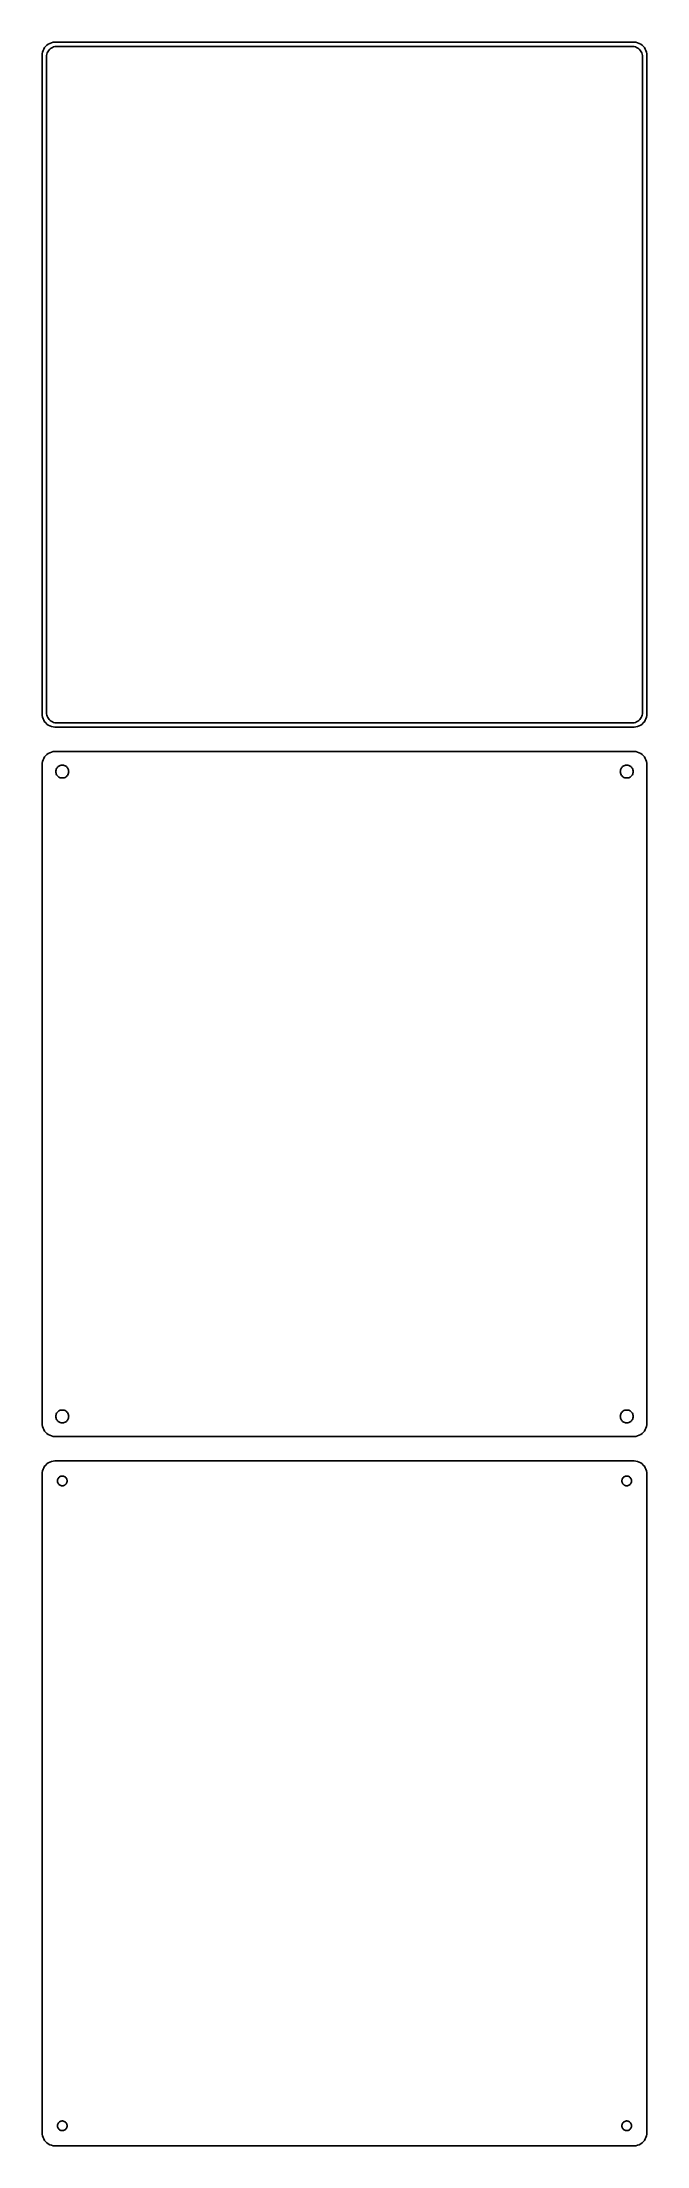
# Model space of a CAD drawing. Header units: metres. Extents: x -112 to 112, y 401 to 1183.
import ezdxf

# ---------------------------------------------------------------- set-up
doc = ezdxf.new("R2010")
doc.units = ezdxf.units.M

msp = doc.modelspace()

# ---------------------------------------------------------------- linework, layer by layer
for p, q in [((-110.687, 1182.35), (-111.145, 1181.92)), ((-110.179, 1182.72), (-110.687, 1182.35)), ((-109.629, 1183.02), (-110.179, 1182.72)), ((-109.045, 1183.26), (-109.629, 1183.02)), ((-108.437, 1183.41), (-109.045, 1183.26)), ((-107.814, 1183.49), (-108.437, 1183.41)), ((107.814, 1183.49), (-107.814, 1183.49)), ((108.437, 1183.41), (107.814, 1183.49)), ((109.045, 1183.26), (108.437, 1183.41)), ((109.629, 1183.02), (109.045, 1183.26)), ((110.179, 1182.72), (109.629, 1183.02)), ((110.687, 1182.35), (110.179, 1182.72)), ((111.145, 1181.92), (110.687, 1182.35)), ((-112.461, 1179.13), (-112.5, 1178.5)), ((-112.5, 1178.5), (-112.5, 933.5)), ((-112.343, 1179.74), (-112.461, 1179.13)), ((-112.149, 1180.34), (-112.343, 1179.74)), ((-111.882, 1180.91), (-112.149, 1180.34)), ((-111.545, 1181.44), (-111.882, 1180.91)), ((-111.145, 1181.92), (-111.545, 1181.44)), ((-110.873, 1178), (-110.842, 1178.49)), ((-110.873, 934), (-110.873, 1178)), ((-110.842, 1178.49), (-110.751, 1178.96)), ((-110.751, 1178.96), (-110.601, 1179.43)), ((-110.601, 1179.43), (-110.394, 1179.87)), ((-110.394, 1179.87), (-110.133, 1180.28)), ((-110.133, 1180.28), (-109.823, 1180.65)), ((-109.823, 1180.65), (-109.469, 1180.98)), ((-109.469, 1180.98), (-109.075, 1181.27)), ((-109.075, 1181.27), (-108.649, 1181.5)), ((-108.649, 1181.5), (-108.197, 1181.68)), ((-108.197, 1181.68), (-107.726, 1181.8)), ((-107.726, 1181.8), (-107.243, 1181.86)), ((-107.243, 1181.86), (107.243, 1181.86)), ((107.243, 1181.86), (107.726, 1181.8)), ((107.726, 1181.8), (108.197, 1181.68)), ((108.197, 1181.68), (108.649, 1181.5)), ((108.649, 1181.5), (109.075, 1181.27)), ((109.075, 1181.27), (109.469, 1180.98)), ((109.469, 1180.98), (109.823, 1180.65)), ((109.823, 1180.65), (110.133, 1180.28)), ((110.133, 1180.28), (110.394, 1179.87)), ((110.394, 1179.87), (110.601, 1179.43)), ((110.601, 1179.43), (110.751, 1178.96)), ((110.751, 1178.96), (110.842, 1178.49)), ((110.842, 1178.49), (110.873, 1178)), ((110.873, 1178), (110.873, 934)), ((111.545, 1181.44), (111.145, 1181.92)), ((111.882, 1180.91), (111.545, 1181.44)), ((112.149, 1180.34), (111.882, 1180.91)), ((112.343, 1179.74), (112.149, 1180.34)), ((112.461, 1179.13), (112.343, 1179.74)), ((112.5, 1178.5), (112.461, 1179.13)), ((112.5, 933.5), (112.5, 1178.5)), ((-112.5, 933.5), (-112.461, 932.873)), ((-112.461, 932.873), (-112.343, 932.257)), ((-112.343, 932.257), (-112.149, 931.659)), ((-110.842, 933.515), (-110.873, 934)), ((-110.751, 933.037), (-110.842, 933.515)), ((-110.601, 932.574), (-110.751, 933.037)), ((-110.394, 932.134), (-110.601, 932.574)), ((-110.133, 931.724), (-110.394, 932.134)), ((110.394, 932.134), (110.133, 931.724)), ((110.601, 932.574), (110.394, 932.134)), ((110.751, 933.037), (110.601, 932.574)), ((110.842, 933.515), (110.751, 933.037)), ((110.873, 934), (110.842, 933.515)), ((112.149, 931.659), (112.343, 932.257)), ((112.343, 932.257), (112.461, 932.873)), ((112.461, 932.873), (112.5, 933.5)), ((-112.149, 931.659), (-111.882, 931.091)), ((-111.882, 931.091), (-111.545, 930.561)), ((-111.545, 930.561), (-111.145, 930.077)), ((-111.145, 930.077), (-110.687, 929.647)), ((-110.687, 929.647), (-110.179, 929.278)), ((-110.179, 929.278), (-109.629, 928.976)), ((-109.823, 931.349), (-110.133, 931.724)), ((-109.469, 931.016), (-109.823, 931.349)), ((-109.629, 928.976), (-109.045, 928.745)), ((-109.075, 930.73), (-109.469, 931.016)), ((-108.649, 930.496), (-109.075, 930.73)), ((-109.045, 928.745), (-108.437, 928.589)), ((-108.197, 930.317), (-108.649, 930.496)), ((-108.437, 928.589), (-107.814, 928.51)), ((-107.726, 930.196), (-108.197, 930.317)), ((-107.814, 928.51), (107.814, 928.51)), ((-107.243, 930.135), (-107.726, 930.196)), ((107.243, 930.135), (-107.243, 930.135)), ((107.726, 930.196), (107.243, 930.135)), ((108.197, 930.317), (107.726, 930.196)), ((107.814, 928.51), (108.437, 928.589)), ((108.649, 930.496), (108.197, 930.317)), ((108.437, 928.589), (109.045, 928.745)), ((109.075, 930.73), (108.649, 930.496)), ((109.045, 928.745), (109.629, 928.976)), ((109.469, 931.016), (109.075, 930.73)), ((109.823, 931.349), (109.469, 931.016)), ((109.629, 928.976), (110.179, 929.278)), ((110.133, 931.724), (109.823, 931.349)), ((110.179, 929.278), (110.687, 929.647)), ((110.687, 929.647), (111.145, 930.077)), ((111.145, 930.077), (111.545, 930.561)), ((111.545, 930.561), (111.882, 931.091)), ((111.882, 931.091), (112.149, 931.659)), ((-112.149, 916.341), (-112.343, 915.743)), ((-111.882, 916.909), (-112.149, 916.341)), ((-111.545, 917.439), (-111.882, 916.909)), ((-111.145, 917.923), (-111.545, 917.439)), ((-110.687, 918.353), (-111.145, 917.923)), ((-110.179, 918.722), (-110.687, 918.353)), ((-109.629, 919.024), (-110.179, 918.722)), ((-109.045, 919.255), (-109.629, 919.024)), ((-108.437, 919.411), (-109.045, 919.255)), ((-107.814, 919.49), (-108.437, 919.411)), ((107.814, 919.49), (-107.814, 919.49)), ((108.437, 919.411), (107.814, 919.49)), ((109.045, 919.255), (108.437, 919.411)), ((109.629, 919.024), (109.045, 919.255)), ((110.179, 918.722), (109.629, 919.024)), ((110.687, 918.353), (110.179, 918.722)), ((111.145, 917.923), (110.687, 918.353)), ((111.545, 917.439), (111.145, 917.923)), ((111.882, 916.909), (111.545, 917.439)), ((112.149, 916.341), (111.882, 916.909)), ((112.343, 915.743), (112.149, 916.341)), ((-112.461, 915.127), (-112.5, 914.5)), ((-112.5, 914.5), (-112.5, 669.5)), ((-112.343, 915.743), (-112.461, 915.127)), ((-107.4, 912), (-107.381, 912.301)), ((-107.381, 911.699), (-107.4, 912)), ((-107.381, 912.301), (-107.325, 912.597)), ((-107.325, 911.403), (-107.381, 911.699)), ((-107.325, 912.597), (-107.231, 912.883)), ((-107.231, 911.117), (-107.325, 911.403)), ((-107.231, 912.883), (-107.103, 913.156)), ((-107.103, 910.844), (-107.231, 911.117)), ((-107.103, 913.156), (-106.942, 913.411)), ((-106.942, 910.589), (-107.103, 910.844)), ((-106.942, 913.411), (-106.75, 913.643)), ((-106.75, 910.357), (-106.942, 910.589)), ((-106.75, 913.643), (-106.53, 913.849)), ((-106.53, 910.151), (-106.75, 910.357)), ((-106.53, 913.849), (-106.286, 914.026)), ((-106.286, 909.974), (-106.53, 910.151)), ((-106.286, 914.026), (-106.022, 914.172)), ((-106.022, 909.828), (-106.286, 909.974)), ((-106.022, 914.172), (-105.742, 914.283)), ((-105.742, 909.717), (-106.022, 909.828)), ((-105.742, 914.283), (-105.45, 914.357)), ((-105.45, 909.643), (-105.742, 909.717)), ((-105.45, 914.357), (-105.151, 914.395)), ((-105.151, 909.605), (-105.45, 909.643)), ((-105.151, 914.395), (-104.849, 914.395)), ((-104.849, 909.605), (-105.151, 909.605)), ((-104.849, 914.395), (-104.55, 914.357)), ((-104.55, 909.643), (-104.849, 909.605)), ((-104.55, 914.357), (-104.258, 914.283)), ((-104.258, 909.717), (-104.55, 909.643)), ((-104.258, 914.283), (-103.978, 914.172)), ((-103.978, 909.828), (-104.258, 909.717)), ((-103.978, 914.172), (-103.714, 914.026)), ((-103.714, 909.974), (-103.978, 909.828)), ((-103.714, 914.026), (-103.47, 913.849)), ((-103.47, 910.151), (-103.714, 909.974)), ((-103.47, 913.849), (-103.25, 913.643)), ((-103.25, 910.357), (-103.47, 910.151)), ((-103.25, 913.643), (-103.058, 913.411)), ((-103.058, 910.589), (-103.25, 910.357)), ((-103.058, 913.411), (-102.897, 913.156)), ((-102.897, 910.844), (-103.058, 910.589)), ((-102.897, 913.156), (-102.769, 912.883)), ((-102.769, 911.117), (-102.897, 910.844)), ((-102.769, 912.883), (-102.675, 912.597)), ((-102.675, 911.403), (-102.769, 911.117)), ((-102.675, 912.597), (-102.619, 912.301)), ((-102.619, 911.699), (-102.675, 911.403)), ((-102.619, 912.301), (-102.6, 912)), ((-102.6, 912), (-102.619, 911.699)), ((102.6, 912), (102.619, 912.301)), ((102.619, 911.699), (102.6, 912)), ((102.619, 912.301), (102.675, 912.597)), ((102.675, 911.403), (102.619, 911.699)), ((102.675, 912.597), (102.769, 912.883)), ((102.769, 911.117), (102.675, 911.403)), ((102.769, 912.883), (102.897, 913.156)), ((102.897, 910.844), (102.769, 911.117)), ((102.897, 913.156), (103.058, 913.411)), ((103.058, 910.589), (102.897, 910.844)), ((103.058, 913.411), (103.25, 913.643)), ((103.25, 910.357), (103.058, 910.589)), ((103.25, 913.643), (103.47, 913.849)), ((103.47, 910.151), (103.25, 910.357)), ((103.47, 913.849), (103.714, 914.026)), ((103.714, 909.974), (103.47, 910.151)), ((103.714, 914.026), (103.978, 914.172)), ((103.978, 909.828), (103.714, 909.974)), ((103.978, 914.172), (104.258, 914.283)), ((104.258, 909.717), (103.978, 909.828)), ((104.258, 914.283), (104.55, 914.357)), ((104.55, 909.643), (104.258, 909.717)), ((104.55, 914.357), (104.849, 914.395)), ((104.849, 909.605), (104.55, 909.643)), ((104.849, 914.395), (105.151, 914.395)), ((105.151, 909.605), (104.849, 909.605)), ((105.151, 914.395), (105.45, 914.357)), ((105.45, 909.643), (105.151, 909.605)), ((105.45, 914.357), (105.742, 914.283)), ((105.742, 909.717), (105.45, 909.643)), ((105.742, 914.283), (106.022, 914.172)), ((106.022, 909.828), (105.742, 909.717)), ((106.022, 914.172), (106.286, 914.026)), ((106.286, 909.974), (106.022, 909.828)), ((106.286, 914.026), (106.53, 913.849)), ((106.53, 910.151), (106.286, 909.974)), ((106.53, 913.849), (106.75, 913.643)), ((106.75, 910.357), (106.53, 910.151)), ((106.75, 913.643), (106.942, 913.411)), ((106.942, 910.589), (106.75, 910.357)), ((106.942, 913.411), (107.103, 913.156)), ((107.103, 910.844), (106.942, 910.589)), ((107.103, 913.156), (107.231, 912.883)), ((107.231, 911.117), (107.103, 910.844)), ((107.231, 912.883), (107.325, 912.597)), ((107.325, 911.403), (107.231, 911.117)), ((107.325, 912.597), (107.381, 912.301)), ((107.381, 911.699), (107.325, 911.403)), ((107.381, 912.301), (107.4, 912)), ((107.4, 912), (107.381, 911.699)), ((112.461, 915.127), (112.343, 915.743)), ((112.5, 914.5), (112.461, 915.127)), ((112.5, 669.5), (112.5, 914.5)), ((-107.103, 673.156), (-106.942, 673.411)), ((-106.942, 673.411), (-106.75, 673.643)), ((-106.75, 673.643), (-106.53, 673.849)), ((-106.53, 673.849), (-106.286, 674.026)), ((-106.286, 674.026), (-106.022, 674.172)), ((-106.022, 674.172), (-105.742, 674.283)), ((-105.742, 674.283), (-105.45, 674.357)), ((-105.45, 674.357), (-105.151, 674.395)), ((-105.151, 674.395), (-104.849, 674.395)), ((-104.849, 674.395), (-104.55, 674.357)), ((-104.55, 674.357), (-104.258, 674.283)), ((-104.258, 674.283), (-103.978, 674.172)), ((-103.978, 674.172), (-103.714, 674.026)), ((-103.714, 674.026), (-103.47, 673.849)), ((-103.47, 673.849), (-103.25, 673.643)), ((-103.25, 673.643), (-103.058, 673.411)), ((-103.058, 673.411), (-102.897, 673.156)), ((102.897, 673.156), (103.058, 673.411)), ((103.058, 673.411), (103.25, 673.643)), ((103.25, 673.643), (103.47, 673.849)), ((103.47, 673.849), (103.714, 674.026)), ((103.714, 674.026), (103.978, 674.172)), ((103.978, 674.172), (104.258, 674.283)), ((104.258, 674.283), (104.55, 674.357)), ((104.55, 674.357), (104.849, 674.395)), ((104.849, 674.395), (105.151, 674.395)), ((105.151, 674.395), (105.45, 674.357)), ((105.45, 674.357), (105.742, 674.283)), ((105.742, 674.283), (106.022, 674.172)), ((106.022, 674.172), (106.286, 674.026)), ((106.286, 674.026), (106.53, 673.849)), ((106.53, 673.849), (106.75, 673.643)), ((106.75, 673.643), (106.942, 673.411)), ((106.942, 673.411), (107.103, 673.156)), ((-112.5, 669.5), (-112.461, 668.873)), ((-112.461, 668.873), (-112.343, 668.257)), ((-112.343, 668.257), (-112.149, 667.659)), ((-112.149, 667.659), (-111.882, 667.091)), ((-111.882, 667.091), (-111.545, 666.561)), ((-111.545, 666.561), (-111.145, 666.077)), ((-111.145, 666.077), (-110.687, 665.647)), ((-110.687, 665.647), (-110.179, 665.278)), ((-107.4, 672), (-107.381, 672.301)), ((-107.381, 671.699), (-107.4, 672)), ((-107.381, 672.301), (-107.325, 672.597)), ((-107.325, 671.403), (-107.381, 671.699)), ((-107.325, 672.597), (-107.231, 672.883)), ((-107.231, 671.117), (-107.325, 671.403)), ((-107.231, 672.883), (-107.103, 673.156)), ((-107.103, 670.844), (-107.231, 671.117)), ((-106.942, 670.589), (-107.103, 670.844)), ((-106.75, 670.357), (-106.942, 670.589)), ((-106.53, 670.151), (-106.75, 670.357)), ((-106.286, 669.974), (-106.53, 670.151)), ((-106.022, 669.828), (-106.286, 669.974)), ((-105.742, 669.717), (-106.022, 669.828)), ((-105.45, 669.643), (-105.742, 669.717)), ((-105.151, 669.605), (-105.45, 669.643)), ((-104.849, 669.605), (-105.151, 669.605)), ((-104.55, 669.643), (-104.849, 669.605)), ((-104.258, 669.717), (-104.55, 669.643)), ((-103.978, 669.828), (-104.258, 669.717)), ((-103.714, 669.974), (-103.978, 669.828)), ((-103.47, 670.151), (-103.714, 669.974)), ((-103.25, 670.357), (-103.47, 670.151)), ((-103.058, 670.589), (-103.25, 670.357)), ((-102.897, 670.844), (-103.058, 670.589)), ((-102.897, 673.156), (-102.769, 672.883)), ((-102.769, 671.117), (-102.897, 670.844)), ((-102.769, 672.883), (-102.675, 672.597)), ((-102.675, 671.403), (-102.769, 671.117)), ((-102.675, 672.597), (-102.619, 672.301)), ((-102.619, 671.699), (-102.675, 671.403)), ((-102.619, 672.301), (-102.6, 672)), ((-102.6, 672), (-102.619, 671.699)), ((102.6, 672), (102.619, 672.301)), ((102.619, 671.699), (102.6, 672)), ((102.619, 672.301), (102.675, 672.597)), ((102.675, 671.403), (102.619, 671.699)), ((102.675, 672.597), (102.769, 672.883)), ((102.769, 671.117), (102.675, 671.403)), ((102.769, 672.883), (102.897, 673.156)), ((102.897, 670.844), (102.769, 671.117)), ((103.058, 670.589), (102.897, 670.844)), ((103.25, 670.357), (103.058, 670.589)), ((103.47, 670.151), (103.25, 670.357)), ((103.714, 669.974), (103.47, 670.151)), ((103.978, 669.828), (103.714, 669.974)), ((104.258, 669.717), (103.978, 669.828)), ((104.55, 669.643), (104.258, 669.717)), ((104.849, 669.605), (104.55, 669.643)), ((105.151, 669.605), (104.849, 669.605)), ((105.45, 669.643), (105.151, 669.605)), ((105.742, 669.717), (105.45, 669.643)), ((106.022, 669.828), (105.742, 669.717)), ((106.286, 669.974), (106.022, 669.828)), ((106.53, 670.151), (106.286, 669.974)), ((106.75, 670.357), (106.53, 670.151)), ((106.942, 670.589), (106.75, 670.357)), ((107.103, 670.844), (106.942, 670.589)), ((107.103, 673.156), (107.231, 672.883)), ((107.231, 671.117), (107.103, 670.844)), ((107.231, 672.883), (107.325, 672.597)), ((107.325, 671.403), (107.231, 671.117)), ((107.325, 672.597), (107.381, 672.301)), ((107.381, 671.699), (107.325, 671.403)), ((107.381, 672.301), (107.4, 672)), ((107.4, 672), (107.381, 671.699)), ((110.179, 665.278), (110.687, 665.647)), ((110.687, 665.647), (111.145, 666.077)), ((111.145, 666.077), (111.545, 666.561)), ((111.545, 666.561), (111.882, 667.091)), ((111.882, 667.091), (112.149, 667.659)), ((112.149, 667.659), (112.343, 668.257)), ((112.343, 668.257), (112.461, 668.873)), ((112.461, 668.873), (112.5, 669.5)), ((-110.179, 665.278), (-109.629, 664.976)), ((-109.629, 664.976), (-109.045, 664.745)), ((-109.045, 664.745), (-108.437, 664.589)), ((-108.437, 664.589), (-107.814, 664.51)), ((-107.814, 664.51), (107.814, 664.51)), ((107.814, 664.51), (108.437, 664.589)), ((108.437, 664.589), (109.045, 664.745)), ((109.045, 664.745), (109.629, 664.976)), ((109.629, 664.976), (110.179, 665.278)), ((-112.461, 651.127), (-112.5, 650.5)), ((-112.5, 650.5), (-112.5, 405.5)), ((-112.343, 651.743), (-112.461, 651.127)), ((-112.149, 652.341), (-112.343, 651.743)), ((-111.882, 652.909), (-112.149, 652.341)), ((-111.545, 653.439), (-111.882, 652.909)), ((-111.145, 653.923), (-111.545, 653.439)), ((-110.687, 654.353), (-111.145, 653.923)), ((-110.179, 654.722), (-110.687, 654.353)), ((-109.629, 655.024), (-110.179, 654.722)), ((-109.045, 655.255), (-109.629, 655.024)), ((-108.437, 655.411), (-109.045, 655.255)), ((-107.814, 655.49), (-108.437, 655.411)), ((107.814, 655.49), (-107.814, 655.49)), ((108.437, 655.411), (107.814, 655.49)), ((109.045, 655.255), (108.437, 655.411)), ((109.629, 655.024), (109.045, 655.255)), ((110.179, 654.722), (109.629, 655.024)), ((110.687, 654.353), (110.179, 654.722)), ((111.145, 653.923), (110.687, 654.353)), ((111.545, 653.439), (111.145, 653.923)), ((111.882, 652.909), (111.545, 653.439)), ((112.149, 652.341), (111.882, 652.909)), ((112.343, 651.743), (112.149, 652.341)), ((112.461, 651.127), (112.343, 651.743)), ((112.5, 650.5), (112.461, 651.127)), ((112.5, 405.5), (112.5, 650.5)), ((-106.8, 648), (-106.786, 648.226)), ((-106.786, 647.774), (-106.8, 648)), ((-106.786, 648.226), (-106.743, 648.448)), ((-106.743, 647.552), (-106.786, 647.774)), ((-106.743, 648.448), (-106.674, 648.663)), ((-106.674, 647.337), (-106.743, 647.552)), ((-106.674, 648.663), (-106.577, 648.867)), ((-106.577, 647.133), (-106.674, 647.337)), ((-106.577, 648.867), (-106.456, 649.058)), ((-106.456, 646.942), (-106.577, 647.133)), ((-106.456, 649.058), (-106.312, 649.232)), ((-106.312, 646.768), (-106.456, 646.942)), ((-106.312, 649.232), (-106.147, 649.387)), ((-106.147, 646.613), (-106.312, 646.768)), ((-106.147, 649.387), (-105.964, 649.52)), ((-105.964, 646.48), (-106.147, 646.613)), ((-105.964, 649.52), (-105.766, 649.629)), ((-105.766, 646.371), (-105.964, 646.48)), ((-105.766, 649.629), (-105.556, 649.712)), ((-105.556, 646.288), (-105.766, 646.371)), ((-105.556, 649.712), (-105.337, 649.768)), ((-105.337, 646.232), (-105.556, 646.288)), ((-105.337, 649.768), (-105.113, 649.796)), ((-105.113, 646.204), (-105.337, 646.232)), ((-105.113, 649.796), (-104.887, 649.796)), ((-104.887, 646.204), (-105.113, 646.204)), ((-104.887, 649.796), (-104.663, 649.768)), ((-104.663, 646.232), (-104.887, 646.204)), ((-104.663, 649.768), (-104.444, 649.712)), ((-104.444, 646.288), (-104.663, 646.232)), ((-104.444, 649.712), (-104.234, 649.629)), ((-104.234, 646.371), (-104.444, 646.288)), ((-104.234, 649.629), (-104.036, 649.52)), ((-104.036, 646.48), (-104.234, 646.371)), ((-104.036, 649.52), (-103.853, 649.387)), ((-103.853, 646.613), (-104.036, 646.48)), ((-103.853, 649.387), (-103.688, 649.232)), ((-103.688, 646.768), (-103.853, 646.613)), ((-103.688, 649.232), (-103.544, 649.058)), ((-103.544, 646.942), (-103.688, 646.768)), ((-103.544, 649.058), (-103.423, 648.867)), ((-103.423, 647.133), (-103.544, 646.942)), ((-103.423, 648.867), (-103.326, 648.663)), ((-103.326, 647.337), (-103.423, 647.133)), ((-103.326, 648.663), (-103.257, 648.448)), ((-103.257, 647.552), (-103.326, 647.337)), ((-103.257, 648.448), (-103.214, 648.226)), ((-103.214, 647.774), (-103.257, 647.552)), ((-103.214, 648.226), (-103.2, 648)), ((-103.2, 648), (-103.214, 647.774)), ((103.2, 648), (103.214, 648.226)), ((103.214, 647.774), (103.2, 648)), ((103.214, 648.226), (103.257, 648.448)), ((103.257, 647.552), (103.214, 647.774)), ((103.257, 648.448), (103.326, 648.663)), ((103.326, 647.337), (103.257, 647.552)), ((103.326, 648.663), (103.423, 648.867)), ((103.423, 647.133), (103.326, 647.337)), ((103.423, 648.867), (103.544, 649.058)), ((103.544, 646.942), (103.423, 647.133)), ((103.544, 649.058), (103.688, 649.232)), ((103.688, 646.768), (103.544, 646.942)), ((103.688, 649.232), (103.853, 649.387)), ((103.853, 646.613), (103.688, 646.768)), ((103.853, 649.387), (104.036, 649.52)), ((104.036, 646.48), (103.853, 646.613)), ((104.036, 649.52), (104.234, 649.629)), ((104.234, 646.371), (104.036, 646.48)), ((104.234, 649.629), (104.444, 649.712)), ((104.444, 646.288), (104.234, 646.371)), ((104.444, 649.712), (104.663, 649.768)), ((104.663, 646.232), (104.444, 646.288)), ((104.663, 649.768), (104.887, 649.796)), ((104.887, 646.204), (104.663, 646.232)), ((104.887, 649.796), (105.113, 649.796)), ((105.113, 646.204), (104.887, 646.204)), ((105.113, 649.796), (105.337, 649.768)), ((105.337, 646.232), (105.113, 646.204)), ((105.337, 649.768), (105.556, 649.712)), ((105.556, 646.288), (105.337, 646.232)), ((105.556, 649.712), (105.766, 649.629)), ((105.766, 646.371), (105.556, 646.288)), ((105.766, 649.629), (105.964, 649.52)), ((105.964, 646.48), (105.766, 646.371)), ((105.964, 649.52), (106.147, 649.387)), ((106.147, 646.613), (105.964, 646.48)), ((106.147, 649.387), (106.312, 649.232)), ((106.312, 646.768), (106.147, 646.613)), ((106.312, 649.232), (106.456, 649.058)), ((106.456, 646.942), (106.312, 646.768)), ((106.456, 649.058), (106.577, 648.867)), ((106.577, 647.133), (106.456, 646.942)), ((106.577, 648.867), (106.674, 648.663)), ((106.674, 647.337), (106.577, 647.133)), ((106.674, 648.663), (106.743, 648.448)), ((106.743, 647.552), (106.674, 647.337)), ((106.743, 648.448), (106.786, 648.226)), ((106.786, 647.774), (106.743, 647.552)), ((106.786, 648.226), (106.8, 648)), ((106.8, 648), (106.786, 647.774)), ((-106.8, 408), (-106.786, 408.226)), ((-106.786, 407.774), (-106.8, 408)), ((-106.786, 408.226), (-106.743, 408.448)), ((-106.743, 407.552), (-106.786, 407.774)), ((-106.743, 408.448), (-106.674, 408.663)), ((-106.674, 407.337), (-106.743, 407.552)), ((-106.674, 408.663), (-106.577, 408.867)), ((-106.577, 407.133), (-106.674, 407.337)), ((-106.577, 408.867), (-106.456, 409.058)), ((-106.456, 409.058), (-106.312, 409.232)), ((-106.312, 409.232), (-106.147, 409.387)), ((-106.147, 409.387), (-105.964, 409.52)), ((-105.964, 409.52), (-105.766, 409.629)), ((-105.766, 409.629), (-105.556, 409.712)), ((-105.556, 409.712), (-105.337, 409.768)), ((-105.337, 409.768), (-105.113, 409.796)), ((-105.113, 409.796), (-104.887, 409.796)), ((-104.887, 409.796), (-104.663, 409.768)), ((-104.663, 409.768), (-104.444, 409.712)), ((-104.444, 409.712), (-104.234, 409.629)), ((-104.234, 409.629), (-104.036, 409.52)), ((-104.036, 409.52), (-103.853, 409.387)), ((-103.853, 409.387), (-103.688, 409.232)), ((-103.688, 409.232), (-103.544, 409.058)), ((-103.544, 409.058), (-103.423, 408.867)), ((-103.423, 408.867), (-103.326, 408.663)), ((-103.326, 407.337), (-103.423, 407.133)), ((-103.326, 408.663), (-103.257, 408.448)), ((-103.257, 407.552), (-103.326, 407.337)), ((-103.257, 408.448), (-103.214, 408.226)), ((-103.214, 407.774), (-103.257, 407.552)), ((-103.214, 408.226), (-103.2, 408)), ((-103.2, 408), (-103.214, 407.774)), ((103.2, 408), (103.214, 408.226)), ((103.214, 407.774), (103.2, 408)), ((103.214, 408.226), (103.257, 408.448)), ((103.257, 407.552), (103.214, 407.774)), ((103.257, 408.448), (103.326, 408.663)), ((103.326, 407.337), (103.257, 407.552)), ((103.326, 408.663), (103.423, 408.867)), ((103.423, 407.133), (103.326, 407.337)), ((103.423, 408.867), (103.544, 409.058)), ((103.544, 409.058), (103.688, 409.232)), ((103.688, 409.232), (103.853, 409.387)), ((103.853, 409.387), (104.036, 409.52)), ((104.036, 409.52), (104.234, 409.629)), ((104.234, 409.629), (104.444, 409.712)), ((104.444, 409.712), (104.663, 409.768)), ((104.663, 409.768), (104.887, 409.796)), ((104.887, 409.796), (105.113, 409.796)), ((105.113, 409.796), (105.337, 409.768)), ((105.337, 409.768), (105.556, 409.712)), ((105.556, 409.712), (105.766, 409.629)), ((105.766, 409.629), (105.964, 409.52)), ((105.964, 409.52), (106.147, 409.387)), ((106.147, 409.387), (106.312, 409.232)), ((106.312, 409.232), (106.456, 409.058)), ((106.456, 409.058), (106.577, 408.867)), ((106.577, 408.867), (106.674, 408.663)), ((106.674, 407.337), (106.577, 407.133)), ((106.674, 408.663), (106.743, 408.448)), ((106.743, 407.552), (106.674, 407.337)), ((106.743, 408.448), (106.786, 408.226)), ((106.786, 407.774), (106.743, 407.552)), ((106.786, 408.226), (106.8, 408)), ((106.8, 408), (106.786, 407.774)), ((-112.5, 405.5), (-112.461, 404.873)), ((-112.461, 404.873), (-112.343, 404.257)), ((-112.343, 404.257), (-112.149, 403.659)), ((-112.149, 403.659), (-111.882, 403.091)), ((-111.882, 403.091), (-111.545, 402.561)), ((-111.545, 402.561), (-111.145, 402.077)), ((-111.145, 402.077), (-110.687, 401.647)), ((-110.687, 401.647), (-110.179, 401.278)), ((-110.179, 401.278), (-109.629, 400.976)), ((-109.629, 400.976), (-109.045, 400.745)), ((-109.045, 400.745), (-108.437, 400.589)), ((-108.437, 400.589), (-107.814, 400.51)), ((-107.814, 400.51), (107.814, 400.51)), ((-106.456, 406.942), (-106.577, 407.133)), ((-106.312, 406.768), (-106.456, 406.942)), ((-106.147, 406.613), (-106.312, 406.768)), ((-105.964, 406.48), (-106.147, 406.613)), ((-105.766, 406.371), (-105.964, 406.48)), ((-105.556, 406.288), (-105.766, 406.371)), ((-105.337, 406.232), (-105.556, 406.288)), ((-105.113, 406.204), (-105.337, 406.232)), ((-104.887, 406.204), (-105.113, 406.204)), ((-104.663, 406.232), (-104.887, 406.204)), ((-104.444, 406.288), (-104.663, 406.232)), ((-104.234, 406.371), (-104.444, 406.288)), ((-104.036, 406.48), (-104.234, 406.371)), ((-103.853, 406.613), (-104.036, 406.48)), ((-103.688, 406.768), (-103.853, 406.613)), ((-103.544, 406.942), (-103.688, 406.768)), ((-103.423, 407.133), (-103.544, 406.942)), ((103.544, 406.942), (103.423, 407.133)), ((103.688, 406.768), (103.544, 406.942)), ((103.853, 406.613), (103.688, 406.768)), ((104.036, 406.48), (103.853, 406.613)), ((104.234, 406.371), (104.036, 406.48)), ((104.444, 406.288), (104.234, 406.371)), ((104.663, 406.232), (104.444, 406.288)), ((104.887, 406.204), (104.663, 406.232)), ((105.113, 406.204), (104.887, 406.204)), ((105.337, 406.232), (105.113, 406.204)), ((105.556, 406.288), (105.337, 406.232)), ((105.766, 406.371), (105.556, 406.288)), ((105.964, 406.48), (105.766, 406.371)), ((106.147, 406.613), (105.964, 406.48)), ((106.312, 406.768), (106.147, 406.613)), ((106.456, 406.942), (106.312, 406.768)), ((106.577, 407.133), (106.456, 406.942)), ((107.814, 400.51), (108.437, 400.589)), ((108.437, 400.589), (109.045, 400.745)), ((109.045, 400.745), (109.629, 400.976)), ((109.629, 400.976), (110.179, 401.278)), ((110.179, 401.278), (110.687, 401.647)), ((110.687, 401.647), (111.145, 402.077)), ((111.145, 402.077), (111.545, 402.561)), ((111.545, 402.561), (111.882, 403.091)), ((111.882, 403.091), (112.149, 403.659)), ((112.149, 403.659), (112.343, 404.257)), ((112.343, 404.257), (112.461, 404.873)), ((112.461, 404.873), (112.5, 405.5))]:
    msp.add_line(p, q)

doc.saveas('drawing.dxf')
